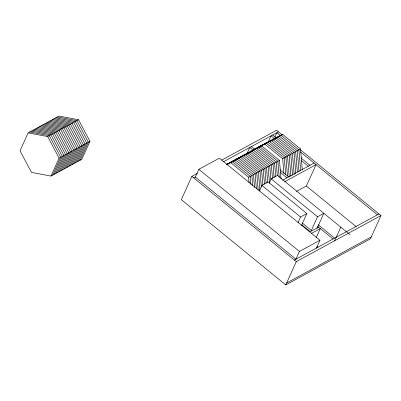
<?xml version="1.0" encoding="UTF-8"?>
<svg xmlns="http://www.w3.org/2000/svg" width="401" height="401" viewBox="0 0 401 401"><rect width="100%" height="100%" fill="white"/><g stroke="black" fill="none" stroke-linecap="round" stroke-linejoin="round"><path stroke-width="0.6" d="M28.145 132.881L20.05 150.806L31.478 172.405L50.997 176.074L81.869 159.272L89.964 141.347L78.536 119.749L59.017 116.074L28.145 132.881L47.664 136.556L78.536 119.749M50.997 176.074L59.092 158.149L89.964 141.347M52.621 175.192L60.716 157.267L49.288 135.668L29.769 131.999M54.245 174.31L62.34 156.38L50.912 134.786L31.393 131.112M55.869 173.422L63.965 155.498L52.536 133.899L33.017 130.23M57.498 172.54L65.589 154.611L54.165 133.017L34.641 129.343M59.122 171.653L67.213 153.728L55.789 132.13L36.265 128.46M60.746 170.771L68.842 152.846L57.413 131.247L37.894 127.573M62.371 169.884L70.466 151.959L59.037 130.36L39.519 126.691M63.995 169.001L72.09 151.077L60.661 129.478L41.143 125.804M65.619 168.114L73.714 150.19L62.285 128.591L42.767 124.922M67.243 167.232L75.338 149.307L63.914 127.708L44.391 124.034M68.872 166.345L76.962 148.42L65.538 126.826L46.015 123.152M70.496 165.463L78.586 147.538L67.162 125.939L47.639 122.27M72.12 164.58L80.215 146.651L68.787 125.057L49.268 121.383M73.744 163.693L81.839 145.769L70.411 124.17L50.892 120.501M75.368 162.811L83.463 144.881L72.035 123.287L52.516 119.613M76.992 161.924L85.087 143.999L73.659 122.4L54.14 118.731M78.621 161.042L86.711 143.117L75.288 121.518L55.764 117.844M80.245 160.154L88.335 142.23L76.912 120.631L57.388 116.962M197.342 173.372L191.843 176.365L181.332 199.648L285.768 284.926L370.434 238.836L380.95 215.548L300.68 150.004M195.242 177.302L198.851 169.312L219.357 158.149L319.938 240.274L316.329 248.264M246.971 153.633L249.758 147.453L253.141 150.215M268.284 142.029L271.071 135.849L274.941 139.007M274.83 137.192L276.86 132.701L280.725 135.859M259.297 191.087L261.868 185.402L268.174 181.964L306.86 213.553L301.467 225.497M269.352 182.796L271.131 178.856L277.442 175.417L350.168 234.801M296.494 191.392L306.374 186.014L316.013 164.671L284.72 181.703M297.983 222.675L300.55 216.986L306.86 213.553M295.823 259.427L299.427 251.437L319.938 240.274M285.768 284.926L296.279 261.637L380.95 215.548M311.196 230.841L317.552 216.761L323.863 213.322L316.996 228.535M316.229 237.567L320.289 228.58L311.161 233.547M334.67 240.74L340.805 227.156M221.532 160.2L276.515 130.27L282.304 135.002M193.768 177.934L195.347 177.072L295.923 259.201M223.457 161.768L278.439 131.844M226.715 164.385L261.617 145.839L279.482 160.43L281.041 178.931M254.254 149.398L266.71 142.616M226.896 164.631L261.617 145.839M302.289 169.944L300.519 148.977L282.655 134.385L264.78 144.114L282.65 158.706L283.898 173.508M249.081 182.786L248.61 177.232L279.482 160.43M282.65 158.706L300.519 148.977M282.585 180.224L314.068 163.082M318.534 227.141L310.214 231.673L301.993 224.956M294.344 260.059L379.015 213.969M286.645 282.986L371.311 236.891M265.086 143.503L282.655 134.385M261.833 145.272L279.402 136.155L297.271 150.746L299.041 171.713M258.585 147.037L276.154 137.924L294.023 152.515L295.788 173.483M255.337 148.806L272.906 139.693L290.77 154.285L292.54 175.252M253.186 150.009L269.652 141.463L287.522 156.054L289.291 177.021M252.66 150.325L266.404 143.232L284.274 157.824L285.677 174.475M242.425 155.839L259.988 146.726L277.858 161.312L279.211 177.347M239.171 157.608L256.74 148.49L274.61 163.082L275.753 176.651M235.923 159.377L253.492 150.26L271.357 164.851L272.505 178.42M232.675 161.142L250.244 152.029L268.109 166.621L269.512 183.272M229.422 162.911L246.991 153.799L264.861 168.39L266.109 183.192M226.796 164.5L237.242 159.107L255.111 173.693L256.359 188.495M226.846 164.565L233.994 160.876L251.863 175.463L252.745 185.949M281.026 135.272L298.895 149.859L300.665 170.831M300.539 152.034L377.436 214.826M277.778 137.042L295.647 151.628L297.362 171.984M272.76 134.931L276.625 138.089M300.785 157.819L309.968 165.317M301.517 160.711L308.284 166.235M274.53 138.811L292.394 153.398L294.164 174.37M271.282 140.581L289.146 155.167L290.915 176.134M268.028 142.35L285.898 156.936L287.507 176.054M306.374 186.014L356.193 226.695M258.364 147.608L276.234 162.199L277.377 175.763M255.116 149.378L272.986 163.969L274.129 177.533M251.467 146.525L254.851 149.287M279.978 169.803L288.675 176.906M280.204 172.31L286.971 177.838M251.868 151.147L269.733 165.733L270.881 179.302M248.615 152.916L266.485 167.503L267.733 182.305M245.367 154.686L263.236 169.272L264.485 184.074M271.131 178.856L317.552 216.761M242.119 156.455L259.983 171.042L261.337 187.077M238.871 158.22L256.735 172.811L258.194 190.079M318.178 224.705L334.619 238.134M317.567 226.354L333.046 238.991M235.618 159.989L253.487 174.58L254.58 187.533M261.868 185.402L300.55 216.986M232.369 161.758L250.239 176.35L250.911 184.365M230.745 162.646L248.61 177.232M302.118 222.916L311.793 230.811M317.066 246.404L318.008 247.176M198.851 169.312L299.427 251.437M191.843 176.365L296.279 261.637M47.664 136.556L59.092 158.149M262.861 184.961L261.612 170.159L243.743 155.568L226.725 164.4L240.495 157.337L258.359 171.929L259.923 190.43"/></g></svg>
